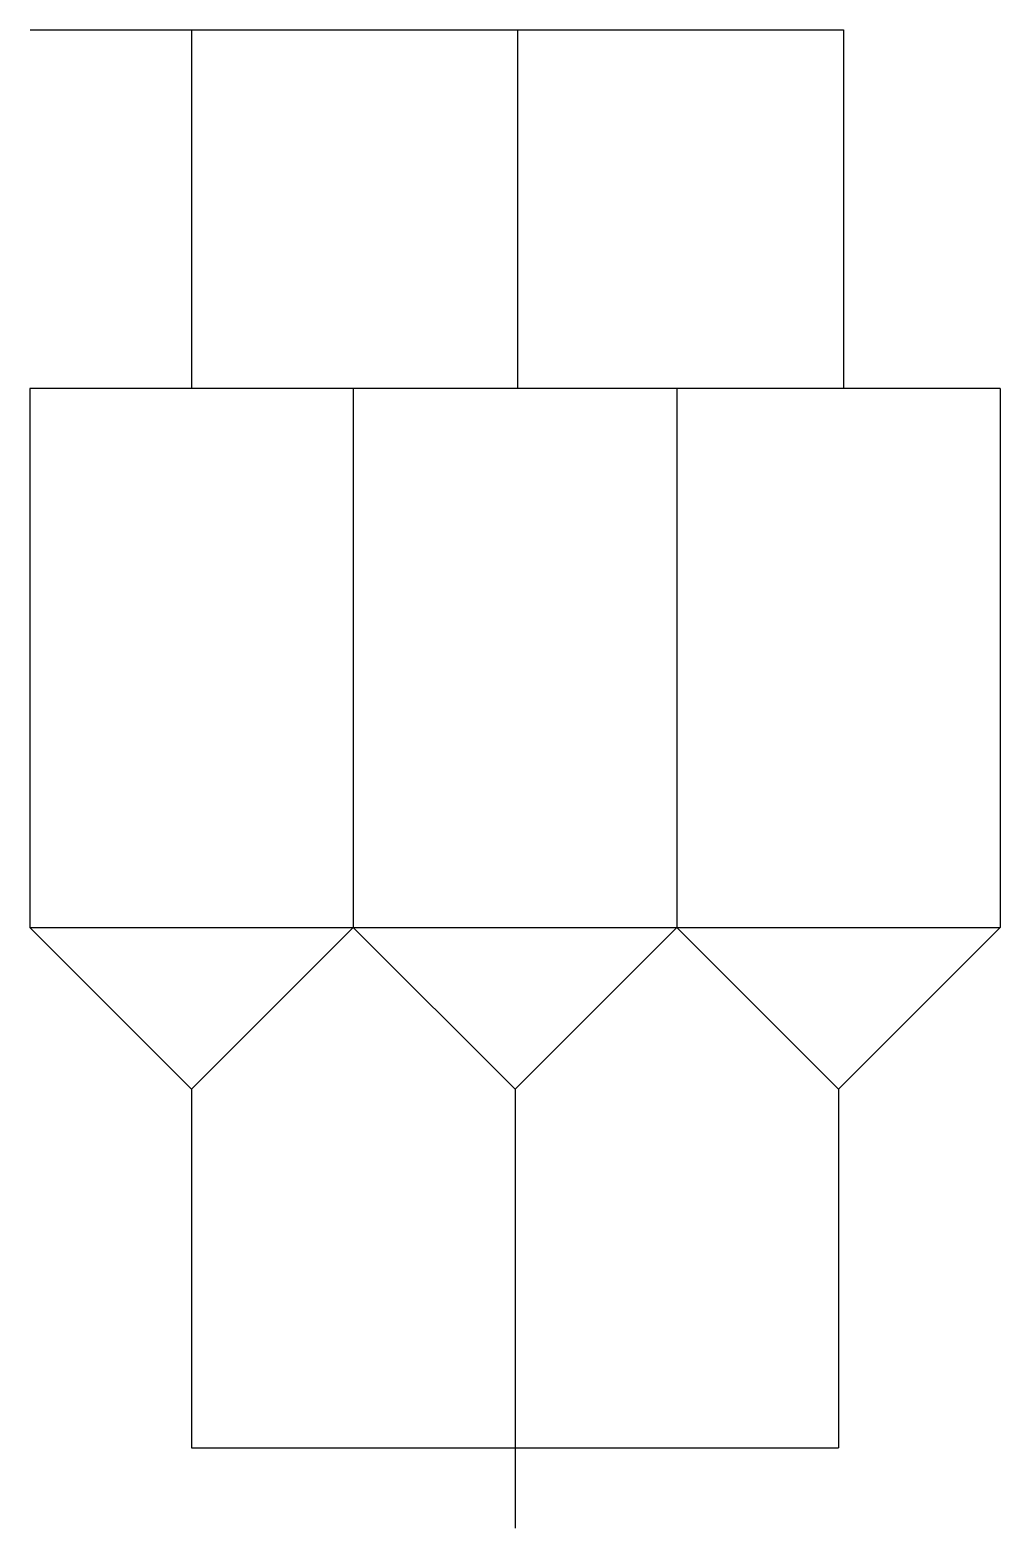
# Model space of a CAD drawing. Extents: x -37.5 to 7.5, y -38.7 to 30.8.
import ezdxf

# ---------------------------------------------------------------- set-up
doc = ezdxf.new("R2010")
doc.units = 0
doc.header["$MEASUREMENT"] = 0
doc.layers.get('0').update_dxf_attribs({"linetype": 'CONTINUOUS'})

msp = doc.modelspace()

# ---------------------------------------------------------------- linework, layer by layer
for p, q in [((-37.449596, 30.775408), (0.285, 30.775408)), ((-29.955, 30.775408), (-29.955, 14.135408)), ((-14.835, 30.775408), (-14.835, 14.135408)), ((0.285, 30.775408), (0.285, 14.135408)), ((-29.955, -18.364592), (-29.955, -35.004592)), ((-14.955, -18.364592), (-14.955, -35.004592)), ((0.045, -18.364592), (0.045, -35.004592)), ((-29.955, -35.004592), (0.045, -35.004592)), ((-14.955, -35.004592), (-14.955, -38.724626))]:
    msp.add_line(p, q)
at = {"color": 4}
for p, q in [((-37.455, 14.135408), (-37.455, -10.864592)), ((-22.455, 14.135408), (-37.455, 14.135408)), ((-22.455, 14.135408), (-22.455, -10.864592)), ((-7.455, 14.135408), (-22.455, 14.135408)), ((-7.455, 14.135408), (-7.455, -10.864592)), ((7.545, 14.135408), (-7.455, 14.135408)), ((7.545, 14.135408), (7.545, -10.864592)), ((-37.455, -10.864592), (-22.455, -10.864592)), ((-37.455, -10.864592), (-29.955, -18.364592)), ((-29.955, -18.364592), (-22.455, -10.864592)), ((-22.455, -10.864592), (-7.455, -10.864592)), ((-22.455, -10.864592), (-14.955, -18.364592)), ((-14.955, -18.364592), (-7.455, -10.864592)), ((-7.455, -10.864592), (7.545, -10.864592)), ((-7.455, -10.864592), (0.045, -18.364592)), ((0.045, -18.364592), (7.545, -10.864592))]:
    msp.add_line(p, q, dxfattribs=at)

doc.saveas('drawing.dxf')
